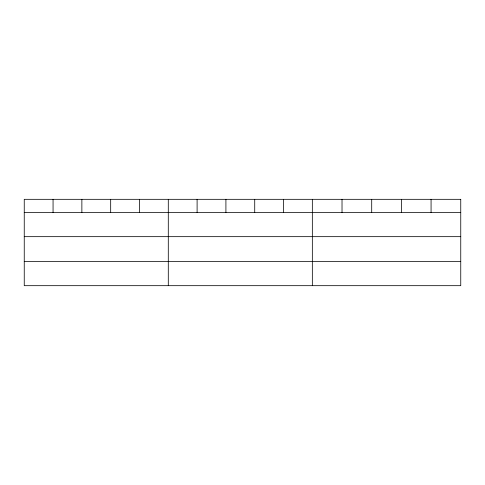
<?xml version="1.0" encoding="UTF-8"?>
<svg xmlns="http://www.w3.org/2000/svg" width="485" height="485" viewBox="0 0 485 485"><rect width="100%" height="100%" fill="white"/><g stroke="black" fill="none" stroke-linecap="round" stroke-linejoin="round"><path stroke-width="0.73" d="M24.25 212.515L460.75 212.515M24.25 236.662L460.75 236.662M24.25 261.536L460.75 261.536M431.068 199.323L431.068 212.515M401.386 199.323L401.386 212.515M371.704 199.323L371.704 212.515M342.022 199.323L342.022 212.515M312.34 199.323L312.34 285.677M283.531 199.323L283.531 212.515M254.722 199.323L254.722 212.515M225.913 199.323L225.913 212.515M197.104 199.323L197.104 212.515M168.295 199.323L168.295 285.677M139.486 199.323L139.486 212.515M110.677 199.323L110.677 212.515M81.868 199.323L81.868 212.515M53.059 199.323L53.059 212.515M460.75 199.323L24.25 199.323L24.25 285.677L460.75 285.677L460.75 199.323"/></g></svg>
